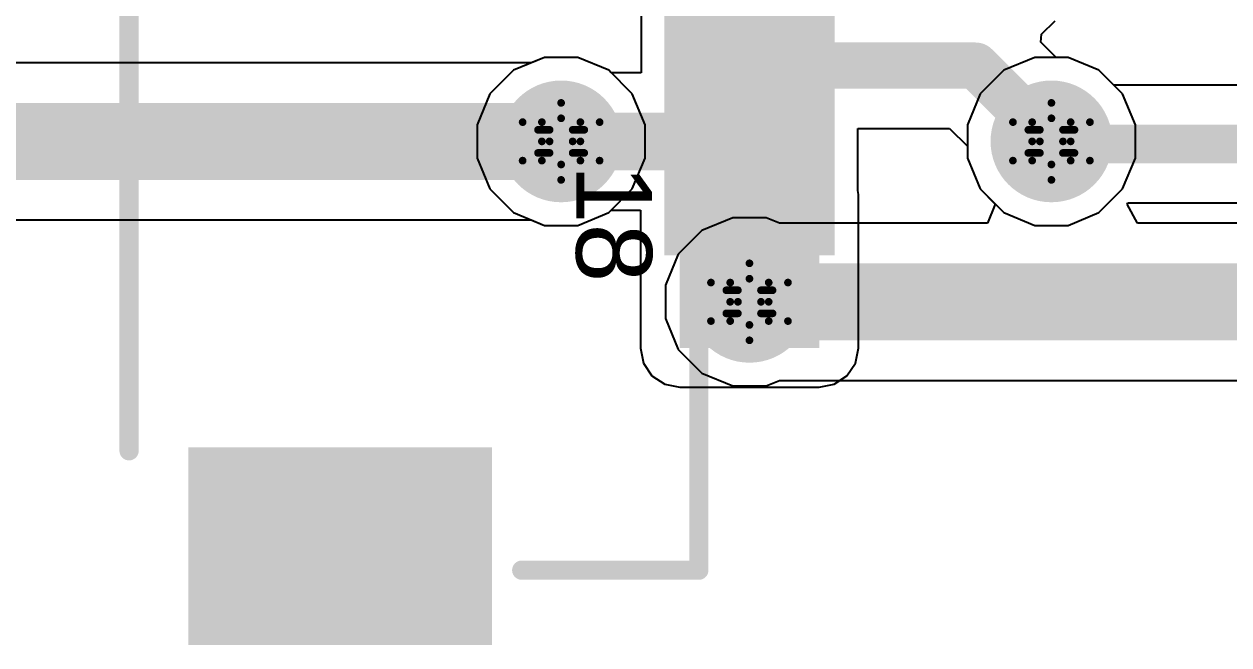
# Model space of a CAD drawing. Header units: inches. Extents: x -18 to 237, y -41 to 211.
# Drawn here: x 25.7 to 33.65, y 27.53 to 31.63 of the extents above; entities that cross this region are included whole.
import ezdxf

# ---------------------------------------------------------------- set-up
doc = ezdxf.new("R2010")
doc.units = ezdxf.units.IN
for name, color, linetype in [('Bottom Layer', 5, 'Continuous'), ('Bottom Solder', 6, 'Continuous'), ('Drill Drawing', 1, 'Continuous'), ('Top Layer', 1, 'Continuous'), ('Top Overlay', 2, 'Continuous'), ('Top Paste', 8, 'Continuous'), ('Top Solder', 216, 'Continuous'), ('Via Holes', 16, 'Continuous')]:
    doc.layers.add(name, color=color, linetype=linetype)
doc.styles.add('Arial', font='', dxfattribs={"height": 0.2})
doc.styles.get('Arial').set_extended_font_data('Arial')

# ---------------------------------------------------------------- blocks, each defined once
blk = doc.blocks.new('F0502_B_18_15T_R_17')
at = {"layer": 'Top Layer'}
for points in [[(3.1, 1.81), (3.4, 1.81), (3.4, 0.89), (3.1, 0.89)], [(3.6, 1.81), (3.9, 1.81), (3.9, 0.89), (3.6, 0.89)], [(4.1, 1.81), (4.4, 1.81), (4.4, 0.89), (4.1, 0.89)], [(5.87, -0.45), (6.97, -0.45), (6.97, -2.25), (5.87, -2.25)]]:
    blk.add_hatch(color=1, dxfattribs=at).paths.add_polyline_path(points)
at = {"layer": 'Top Paste'}
for points in [[(3.1, 1.81), (3.4, 1.81), (3.4, 0.89), (3.1, 0.89)], [(3.6, 1.81), (3.9, 1.81), (3.9, 0.89), (3.6, 0.89)], [(4.1, 1.81), (4.4, 1.81), (4.4, 0.89), (4.1, 0.89)], [(5.87, -0.45), (6.97, -0.45), (6.97, -2.25), (5.87, -2.25)]]:
    blk.add_hatch(color=8, dxfattribs=at).paths.add_polyline_path(points)
at = {"layer": 'Top Solder'}
for points in [[(2.4984, 1.9116), (3.0016, 1.9116), (3.0016, 0.7884), (2.4984, 0.7884)], [(2.9984, 1.9116), (3.5016, 1.9116), (3.5016, 0.7884), (2.9984, 0.7884)], [(3.4984, 1.9116), (4.0016, 1.9116), (4.0016, 0.7884), (3.4984, 0.7884)], [(3.9984, 1.9116), (4.5016, 1.9116), (4.5016, 0.7884), (3.9984, 0.7884)], [(5.7684, -0.3484), (7.0716, -0.3484), (7.0716, -2.3516), (5.7684, -2.3516)]]:
    blk.add_hatch(color=216, dxfattribs=at).paths.add_polyline_path(points)
at = {"layer": 'Top Overlay'}
for points in [[(6.5786, 1.016, 0.127, 0.127, 0), (5.0292, 1.016, 0.127, 0.127, 0)], [(6.5786, -0.1524, 0.127, 0.127, 0), (6.5786, 1.016, 0.127, 0.127, 0)], [(5.7912, -2.7432, 0.127, 0.127, 0), (-5.7912, -2.7432, 0.127, 0.127, 0)]]:
    blk.add_lwpolyline(points, format="xyseb", dxfattribs=at)
for points in [[(4.9975, 1.016, 0.0635, 0.0635, 1), (5.061, 1.016, 0.0635, 0.0635, 1)], [(6.5469, 1.016, 0.0635, 0.0635, 1), (6.6104, 1.016, 0.0635, 0.0635, 1)], [(6.5469, 1.016, 0.0635, 0.0635, 1), (6.6104, 1.016, 0.0635, 0.0635, 1)], [(6.5469, -0.1524, 0.0635, 0.0635, 1), (6.6104, -0.1524, 0.0635, 0.0635, 1)], [(5.7595, -2.7432, 0.0635, 0.0635, 1), (5.8229, -2.7432, 0.0635, 0.0635, 1)]]:
    blk.add_lwpolyline(points, format="xyseb", close=True, dxfattribs=at)
at = {"layer": 'Top Overlay', "style": 'Arial'}
blk.add_text('18', height=0.5, dxfattribs=at).set_placement((3.9034, 0.207))

msp = doc.modelspace()

# ---------------------------------------------------------------- hatches: boundary and pattern name
at = {"layer": 'Bottom Layer'}
h = msp.add_hatch(color=5, dxfattribs=at)
edge = h.paths.add_edge_path()
edge.add_arc((29.2457, 30.8525), 0.3, 0, 360)
h = msp.add_hatch(color=5, dxfattribs=at)
edge = h.paths.add_edge_path()
edge.add_arc((32.4805, 30.8525), 0.3, 0, 360)
h = msp.add_hatch(color=5, dxfattribs=at)
edge = h.paths.add_edge_path()
edge.add_arc((30.4882, 29.7942), 0.3, 0, 360)
at = {"layer": 'Bottom Solder'}
h = msp.add_hatch(color=6, dxfattribs=at)
edge = h.paths.add_edge_path()
edge.add_arc((29.2457, 30.8525), 0.4016, 0, 360)
h = msp.add_hatch(color=6, dxfattribs=at)
edge = h.paths.add_edge_path()
edge.add_arc((32.4805, 30.8525), 0.4016, 0, 360)
h = msp.add_hatch(color=6, dxfattribs=at)
edge = h.paths.add_edge_path()
edge.add_arc((30.4882, 29.7942), 0.4016, 0, 360)
at = {"layer": 'Top Layer'}
h = msp.add_hatch(color=1, dxfattribs=at)
edge = h.paths.add_edge_path()
edge.add_arc((29.2457, 30.8525), 0.3, 0, 360)
h = msp.add_hatch(color=1, dxfattribs=at)
edge = h.paths.add_edge_path()
edge.add_arc((32.4805, 30.8525), 0.3, 0, 360)
msp.add_hatch(color=1, dxfattribs=at).paths.add_polyline_path([(30.0282, 29.4894), (30.9482, 29.4894), (30.9482, 30.5025), (30.0282, 30.5025)])
h = msp.add_hatch(color=1, dxfattribs=at)
edge = h.paths.add_edge_path()
edge.add_arc((30.4882, 29.7942), 0.3, 0, 360)
at = {"layer": 'Top Solder'}
h = msp.add_hatch(color=216, dxfattribs=at)
edge = h.paths.add_edge_path()
edge.add_arc((29.2457, 30.8525), 0.4016, 0, 360)
h = msp.add_hatch(color=216, dxfattribs=at)
edge = h.paths.add_edge_path()
edge.add_arc((32.4805, 30.8525), 0.4016, 0, 360)
h = msp.add_hatch(color=216, dxfattribs=at)
edge = h.paths.add_edge_path()
edge.add_arc((30.4882, 29.7942), 0.4016, 0, 360)
at = {"layer": 'Via Holes'}
h = msp.add_hatch(color=7, dxfattribs=at)
edge = h.paths.add_edge_path()
edge.add_arc((29.2457, 30.8525), 0.15, 0, 360)
h = msp.add_hatch(color=7, dxfattribs=at)
edge = h.paths.add_edge_path()
edge.add_arc((32.4805, 30.8525), 0.15, 0, 360)
h = msp.add_hatch(color=7, dxfattribs=at)
edge = h.paths.add_edge_path()
edge.add_arc((30.4882, 29.7942), 0.15, 0, 360)

# ---------------------------------------------------------------- linework, layer by layer
at = {"layer": 'Bottom Layer'}
for p, q in [((29.1355, 31.4065), (29.0485, 31.3704)), ((29.3559, 31.4065), (29.1355, 31.4065)), ((29.5595, 31.3221), (29.3559, 31.4065)), ((32.3703, 31.4065), (32.1667, 31.3221)), ((32.5907, 31.4065), (32.3703, 31.4065)), ((32.7943, 31.3221), (32.5907, 31.4065)), ((29.0485, 31.3704), (16.5035, 31.3704)), ((29.7154, 31.1663), (29.5595, 31.3221)), ((32.1667, 31.3221), (32.0108, 31.1663)), ((32.8924, 31.2241), (32.7943, 31.3221)), ((29.7997, 30.9627), (29.7154, 31.1663)), ((32.0108, 31.1663), (31.9265, 30.9627)), ((34.3069, 31.2241), (32.8924, 31.2241)), ((29.7997, 30.7423), (29.7997, 30.9627)), ((31.9265, 30.9627), (31.9265, 30.7423)), ((29.7154, 30.5387), (29.7997, 30.7423)), ((31.9265, 30.7423), (32.0108, 30.5387)), ((29.5595, 30.3828), (29.7154, 30.5387)), ((32.0108, 30.5387), (32.1104, 30.4392)), ((32.9795, 30.4392), (32.9848, 30.4471)), ((32.9848, 30.4471), (34.4678, 30.4471)), ((29.3559, 30.2985), (29.5595, 30.3828)), ((32.1104, 30.4392), (32.0578, 30.3122)), ((33.0474, 30.3122), (32.9795, 30.4392)), ((16.289, 30.3345), (29.0485, 30.3345)), ((29.0485, 30.3345), (29.1355, 30.2985)), ((29.1355, 30.2985), (29.3559, 30.2985)), ((30.378, 30.3482), (30.1744, 30.2639)), ((30.5984, 30.3482), (30.378, 30.3482)), ((30.6854, 30.3122), (30.5984, 30.3482)), ((32.0578, 30.3122), (30.6854, 30.3122)), ((36.2599, 30.3122), (33.0474, 30.3122)), ((30.1744, 30.2639), (30.0185, 30.108)), ((30.0185, 30.108), (29.9342, 29.9044)), ((29.9342, 29.9044), (29.9342, 29.684)), ((29.9342, 29.684), (30.0185, 29.4804)), ((30.0185, 29.4804), (30.1744, 29.3245)), ((30.1744, 29.3245), (30.378, 29.2402)), ((30.5984, 29.2402), (30.6854, 29.2762)), ((30.6854, 29.2762), (36.4744, 29.2762)), ((30.378, 29.2402), (30.5984, 29.2402))]:
    msp.add_line(p, q, dxfattribs=at)
for points in [[(16.289, 30.8525, 0.508, 0.508, 0), (29.2457, 30.8525, 0.508, 0.508, 0)], [(32.4805, 30.8525, 0.254, 0.254, 0), (32.4974, 30.8356, 0.254, 0.254, 0)], [(32.4974, 30.8356, 0.254, 0.254, 0), (34.4678, 30.8356, 0.254, 0.254, 0)], [(30.4882, 29.7942, 0.508, 0.508, 0), (36.4744, 29.7942, 0.508, 0.508, 0)]]:
    msp.add_lwpolyline(points, format="xyseb", dxfattribs=at)
for points in [[(29.1187, 30.8525, 0.254, 0.254, 1), (29.3727, 30.8525, 0.254, 0.254, 1)], [(32.417, 30.8525, 0.127, 0.127, 1), (32.544, 30.8525, 0.127, 0.127, 1)], [(32.4339, 30.8356, 0.127, 0.127, 1), (32.5609, 30.8356, 0.127, 0.127, 1)], [(32.4339, 30.8356, 0.127, 0.127, 1), (32.5609, 30.8356, 0.127, 0.127, 1)], [(30.3612, 29.7942, 0.254, 0.254, 1), (30.6152, 29.7942, 0.254, 0.254, 1)]]:
    msp.add_lwpolyline(points, format="xyseb", close=True, dxfattribs=at)
at = {"layer": 'Drill Drawing'}
for points in [[(29.1187, 30.9795, 0.0508, 0.0508, 0), (29.2457, 31.1065, 0.0508, 0.0508, 0)], [(29.2457, 31.1065, 0.0508, 0.0508, 0), (29.3727, 30.9795, 0.0508, 0.0508, 0)], [(32.3535, 30.9795, 0.0508, 0.0508, 0), (32.4805, 31.1065, 0.0508, 0.0508, 0)], [(32.4805, 31.1065, 0.0508, 0.0508, 0), (32.6075, 30.9795, 0.0508, 0.0508, 0)], [(28.9917, 30.9795, 0.0508, 0.0508, 0), (29.1187, 30.8525, 0.0508, 0.0508, 0)], [(28.9917, 30.9795, 0.0508, 0.0508, 0), (29.1187, 30.9795, 0.0508, 0.0508, 0)], [(29.1695, 30.9287, 0.0508, 0.0508, 0), (29.2457, 31.0049, 0.0508, 0.0508, 0)], [(29.2457, 31.0049, 0.0508, 0.0508, 0), (29.3219, 30.9287, 0.0508, 0.0508, 0)], [(29.3727, 30.9795, 0.0508, 0.0508, 0), (29.4997, 30.9795, 0.0508, 0.0508, 0)], [(29.3727, 30.8525, 0.0508, 0.0508, 0), (29.4997, 30.9795, 0.0508, 0.0508, 0)], [(32.2265, 30.9795, 0.0508, 0.0508, 0), (32.3535, 30.8525, 0.0508, 0.0508, 0)], [(32.2265, 30.9795, 0.0508, 0.0508, 0), (32.3535, 30.9795, 0.0508, 0.0508, 0)], [(32.4043, 30.9287, 0.0508, 0.0508, 0), (32.4805, 31.0049, 0.0508, 0.0508, 0)], [(32.4805, 31.0049, 0.0508, 0.0508, 0), (32.5567, 30.9287, 0.0508, 0.0508, 0)], [(32.6075, 30.9795, 0.0508, 0.0508, 0), (32.7345, 30.9795, 0.0508, 0.0508, 0)], [(32.6075, 30.8525, 0.0508, 0.0508, 0), (32.7345, 30.9795, 0.0508, 0.0508, 0)], [(29.0933, 30.9287, 0.0508, 0.0508, 0), (29.1695, 30.8525, 0.0508, 0.0508, 0)], [(29.0933, 30.9287, 0.0508, 0.0508, 0), (29.1695, 30.9287, 0.0508, 0.0508, 0)], [(29.3219, 30.9287, 0.0508, 0.0508, 0), (29.3981, 30.9287, 0.0508, 0.0508, 0)], [(29.3219, 30.8525, 0.0508, 0.0508, 0), (29.3981, 30.9287, 0.0508, 0.0508, 0)], [(32.3281, 30.9287, 0.0508, 0.0508, 0), (32.4043, 30.8525, 0.0508, 0.0508, 0)], [(32.3281, 30.9287, 0.0508, 0.0508, 0), (32.4043, 30.9287, 0.0508, 0.0508, 0)], [(32.5567, 30.9287, 0.0508, 0.0508, 0), (32.6329, 30.9287, 0.0508, 0.0508, 0)], [(32.5567, 30.8525, 0.0508, 0.0508, 0), (32.6329, 30.9287, 0.0508, 0.0508, 0)], [(28.9917, 30.7255, 0.0508, 0.0508, 0), (29.1187, 30.8525, 0.0508, 0.0508, 0)], [(29.0933, 30.7763, 0.0508, 0.0508, 0), (29.1695, 30.8525, 0.0508, 0.0508, 0)], [(29.3219, 30.8525, 0.0508, 0.0508, 0), (29.3981, 30.7763, 0.0508, 0.0508, 0)], [(29.3727, 30.8525, 0.0508, 0.0508, 0), (29.4997, 30.7255, 0.0508, 0.0508, 0)], [(32.2265, 30.7255, 0.0508, 0.0508, 0), (32.3535, 30.8525, 0.0508, 0.0508, 0)], [(32.3281, 30.7763, 0.0508, 0.0508, 0), (32.4043, 30.8525, 0.0508, 0.0508, 0)], [(32.5567, 30.8525, 0.0508, 0.0508, 0), (32.6329, 30.7763, 0.0508, 0.0508, 0)], [(32.6075, 30.8525, 0.0508, 0.0508, 0), (32.7345, 30.7255, 0.0508, 0.0508, 0)], [(29.0933, 30.7763, 0.0508, 0.0508, 0), (29.1695, 30.7763, 0.0508, 0.0508, 0)], [(29.1695, 30.7763, 0.0508, 0.0508, 0), (29.2457, 30.7001, 0.0508, 0.0508, 0)], [(29.2457, 30.7001, 0.0508, 0.0508, 0), (29.3219, 30.7763, 0.0508, 0.0508, 0)], [(29.3219, 30.7763, 0.0508, 0.0508, 0), (29.3981, 30.7763, 0.0508, 0.0508, 0)], [(32.3281, 30.7763, 0.0508, 0.0508, 0), (32.4043, 30.7763, 0.0508, 0.0508, 0)], [(32.4043, 30.7763, 0.0508, 0.0508, 0), (32.4805, 30.7001, 0.0508, 0.0508, 0)], [(32.4805, 30.7001, 0.0508, 0.0508, 0), (32.5567, 30.7763, 0.0508, 0.0508, 0)], [(32.5567, 30.7763, 0.0508, 0.0508, 0), (32.6329, 30.7763, 0.0508, 0.0508, 0)], [(28.9917, 30.7255, 0.0508, 0.0508, 0), (29.1187, 30.7255, 0.0508, 0.0508, 0)], [(29.1187, 30.7255, 0.0508, 0.0508, 0), (29.2457, 30.5985, 0.0508, 0.0508, 0)], [(29.2457, 30.5985, 0.0508, 0.0508, 0), (29.3727, 30.7255, 0.0508, 0.0508, 0)], [(29.3727, 30.7255, 0.0508, 0.0508, 0), (29.4997, 30.7255, 0.0508, 0.0508, 0)], [(32.2265, 30.7255, 0.0508, 0.0508, 0), (32.3535, 30.7255, 0.0508, 0.0508, 0)], [(32.3535, 30.7255, 0.0508, 0.0508, 0), (32.4805, 30.5985, 0.0508, 0.0508, 0)], [(32.4805, 30.5985, 0.0508, 0.0508, 0), (32.6075, 30.7255, 0.0508, 0.0508, 0)], [(32.6075, 30.7255, 0.0508, 0.0508, 0), (32.7345, 30.7255, 0.0508, 0.0508, 0)], [(30.3612, 29.9212, 0.0508, 0.0508, 0), (30.4882, 30.0482, 0.0508, 0.0508, 0)], [(30.4882, 30.0482, 0.0508, 0.0508, 0), (30.6152, 29.9212, 0.0508, 0.0508, 0)], [(30.412, 29.8704, 0.0508, 0.0508, 0), (30.4882, 29.9466, 0.0508, 0.0508, 0)], [(30.4882, 29.9466, 0.0508, 0.0508, 0), (30.5644, 29.8704, 0.0508, 0.0508, 0)], [(30.2342, 29.9212, 0.0508, 0.0508, 0), (30.3612, 29.7942, 0.0508, 0.0508, 0)], [(30.2342, 29.9212, 0.0508, 0.0508, 0), (30.3612, 29.9212, 0.0508, 0.0508, 0)], [(30.3358, 29.8704, 0.0508, 0.0508, 0), (30.412, 29.7942, 0.0508, 0.0508, 0)], [(30.3358, 29.8704, 0.0508, 0.0508, 0), (30.412, 29.8704, 0.0508, 0.0508, 0)], [(30.5644, 29.8704, 0.0508, 0.0508, 0), (30.6406, 29.8704, 0.0508, 0.0508, 0)], [(30.5644, 29.7942, 0.0508, 0.0508, 0), (30.6406, 29.8704, 0.0508, 0.0508, 0)], [(30.6152, 29.9212, 0.0508, 0.0508, 0), (30.7422, 29.9212, 0.0508, 0.0508, 0)], [(30.6152, 29.7942, 0.0508, 0.0508, 0), (30.7422, 29.9212, 0.0508, 0.0508, 0)], [(30.2342, 29.6672, 0.0508, 0.0508, 0), (30.3612, 29.7942, 0.0508, 0.0508, 0)], [(30.3358, 29.718, 0.0508, 0.0508, 0), (30.412, 29.7942, 0.0508, 0.0508, 0)], [(30.5644, 29.7942, 0.0508, 0.0508, 0), (30.6406, 29.718, 0.0508, 0.0508, 0)], [(30.6152, 29.7942, 0.0508, 0.0508, 0), (30.7422, 29.6672, 0.0508, 0.0508, 0)], [(30.3358, 29.718, 0.0508, 0.0508, 0), (30.412, 29.718, 0.0508, 0.0508, 0)], [(30.412, 29.718, 0.0508, 0.0508, 0), (30.4882, 29.6418, 0.0508, 0.0508, 0)], [(30.4882, 29.6418, 0.0508, 0.0508, 0), (30.5644, 29.718, 0.0508, 0.0508, 0)], [(30.5644, 29.718, 0.0508, 0.0508, 0), (30.6406, 29.718, 0.0508, 0.0508, 0)], [(30.2342, 29.6672, 0.0508, 0.0508, 0), (30.3612, 29.6672, 0.0508, 0.0508, 0)], [(30.3612, 29.6672, 0.0508, 0.0508, 0), (30.4882, 29.5402, 0.0508, 0.0508, 0)], [(30.4882, 29.5402, 0.0508, 0.0508, 0), (30.6152, 29.6672, 0.0508, 0.0508, 0)], [(30.6152, 29.6672, 0.0508, 0.0508, 0), (30.7422, 29.6672, 0.0508, 0.0508, 0)]]:
    msp.add_lwpolyline(points, format="xyseb", dxfattribs=at)
for points in [[(29.233, 31.1065, 0.0254, 0.0254, 1), (29.2584, 31.1065, 0.0254, 0.0254, 1)], [(29.233, 31.1065, 0.0254, 0.0254, 1), (29.2584, 31.1065, 0.0254, 0.0254, 1)], [(32.4678, 31.1065, 0.0254, 0.0254, 1), (32.4932, 31.1065, 0.0254, 0.0254, 1)], [(32.4678, 31.1065, 0.0254, 0.0254, 1), (32.4932, 31.1065, 0.0254, 0.0254, 1)], [(28.979, 30.9795, 0.0254, 0.0254, 1), (29.0044, 30.9795, 0.0254, 0.0254, 1)], [(28.979, 30.9795, 0.0254, 0.0254, 1), (29.0044, 30.9795, 0.0254, 0.0254, 1)], [(29.106, 30.9795, 0.0254, 0.0254, 1), (29.1314, 30.9795, 0.0254, 0.0254, 1)], [(29.106, 30.9795, 0.0254, 0.0254, 1), (29.1314, 30.9795, 0.0254, 0.0254, 1)], [(29.233, 31.0049, 0.0254, 0.0254, 1), (29.2584, 31.0049, 0.0254, 0.0254, 1)], [(29.233, 31.0049, 0.0254, 0.0254, 1), (29.2584, 31.0049, 0.0254, 0.0254, 1)], [(29.36, 30.9795, 0.0254, 0.0254, 1), (29.3854, 30.9795, 0.0254, 0.0254, 1)], [(29.36, 30.9795, 0.0254, 0.0254, 1), (29.3854, 30.9795, 0.0254, 0.0254, 1)], [(29.487, 30.9795, 0.0254, 0.0254, 1), (29.5124, 30.9795, 0.0254, 0.0254, 1)], [(29.487, 30.9795, 0.0254, 0.0254, 1), (29.5124, 30.9795, 0.0254, 0.0254, 1)], [(32.2138, 30.9795, 0.0254, 0.0254, 1), (32.2392, 30.9795, 0.0254, 0.0254, 1)], [(32.2138, 30.9795, 0.0254, 0.0254, 1), (32.2392, 30.9795, 0.0254, 0.0254, 1)], [(32.3408, 30.9795, 0.0254, 0.0254, 1), (32.3662, 30.9795, 0.0254, 0.0254, 1)], [(32.3408, 30.9795, 0.0254, 0.0254, 1), (32.3662, 30.9795, 0.0254, 0.0254, 1)], [(32.4678, 31.0049, 0.0254, 0.0254, 1), (32.4932, 31.0049, 0.0254, 0.0254, 1)], [(32.4678, 31.0049, 0.0254, 0.0254, 1), (32.4932, 31.0049, 0.0254, 0.0254, 1)], [(32.5948, 30.9795, 0.0254, 0.0254, 1), (32.6202, 30.9795, 0.0254, 0.0254, 1)], [(32.5948, 30.9795, 0.0254, 0.0254, 1), (32.6202, 30.9795, 0.0254, 0.0254, 1)], [(32.7218, 30.9795, 0.0254, 0.0254, 1), (32.7472, 30.9795, 0.0254, 0.0254, 1)], [(32.7218, 30.9795, 0.0254, 0.0254, 1), (32.7472, 30.9795, 0.0254, 0.0254, 1)], [(29.0806, 30.9287, 0.0254, 0.0254, 1), (29.106, 30.9287, 0.0254, 0.0254, 1)], [(29.0806, 30.9287, 0.0254, 0.0254, 1), (29.106, 30.9287, 0.0254, 0.0254, 1)], [(29.1568, 30.9287, 0.0254, 0.0254, 1), (29.1822, 30.9287, 0.0254, 0.0254, 1)], [(29.1568, 30.9287, 0.0254, 0.0254, 1), (29.1822, 30.9287, 0.0254, 0.0254, 1)], [(29.3092, 30.9287, 0.0254, 0.0254, 1), (29.3346, 30.9287, 0.0254, 0.0254, 1)], [(29.3092, 30.9287, 0.0254, 0.0254, 1), (29.3346, 30.9287, 0.0254, 0.0254, 1)], [(29.3854, 30.9287, 0.0254, 0.0254, 1), (29.4108, 30.9287, 0.0254, 0.0254, 1)], [(29.3854, 30.9287, 0.0254, 0.0254, 1), (29.4108, 30.9287, 0.0254, 0.0254, 1)], [(32.3154, 30.9287, 0.0254, 0.0254, 1), (32.3408, 30.9287, 0.0254, 0.0254, 1)], [(32.3154, 30.9287, 0.0254, 0.0254, 1), (32.3408, 30.9287, 0.0254, 0.0254, 1)], [(32.3916, 30.9287, 0.0254, 0.0254, 1), (32.417, 30.9287, 0.0254, 0.0254, 1)], [(32.3916, 30.9287, 0.0254, 0.0254, 1), (32.417, 30.9287, 0.0254, 0.0254, 1)], [(32.544, 30.9287, 0.0254, 0.0254, 1), (32.5694, 30.9287, 0.0254, 0.0254, 1)], [(32.544, 30.9287, 0.0254, 0.0254, 1), (32.5694, 30.9287, 0.0254, 0.0254, 1)], [(32.6202, 30.9287, 0.0254, 0.0254, 1), (32.6456, 30.9287, 0.0254, 0.0254, 1)], [(32.6202, 30.9287, 0.0254, 0.0254, 1), (32.6456, 30.9287, 0.0254, 0.0254, 1)], [(29.106, 30.8525, 0.0254, 0.0254, 1), (29.1314, 30.8525, 0.0254, 0.0254, 1)], [(29.106, 30.8525, 0.0254, 0.0254, 1), (29.1314, 30.8525, 0.0254, 0.0254, 1)], [(29.1568, 30.8525, 0.0254, 0.0254, 1), (29.1822, 30.8525, 0.0254, 0.0254, 1)], [(29.1568, 30.8525, 0.0254, 0.0254, 1), (29.1822, 30.8525, 0.0254, 0.0254, 1)], [(29.3092, 30.8525, 0.0254, 0.0254, 1), (29.3346, 30.8525, 0.0254, 0.0254, 1)], [(29.3092, 30.8525, 0.0254, 0.0254, 1), (29.3346, 30.8525, 0.0254, 0.0254, 1)], [(29.36, 30.8525, 0.0254, 0.0254, 1), (29.3854, 30.8525, 0.0254, 0.0254, 1)], [(29.36, 30.8525, 0.0254, 0.0254, 1), (29.3854, 30.8525, 0.0254, 0.0254, 1)], [(32.3408, 30.8525, 0.0254, 0.0254, 1), (32.3662, 30.8525, 0.0254, 0.0254, 1)], [(32.3408, 30.8525, 0.0254, 0.0254, 1), (32.3662, 30.8525, 0.0254, 0.0254, 1)], [(32.3916, 30.8525, 0.0254, 0.0254, 1), (32.417, 30.8525, 0.0254, 0.0254, 1)], [(32.3916, 30.8525, 0.0254, 0.0254, 1), (32.417, 30.8525, 0.0254, 0.0254, 1)], [(32.544, 30.8525, 0.0254, 0.0254, 1), (32.5694, 30.8525, 0.0254, 0.0254, 1)], [(32.544, 30.8525, 0.0254, 0.0254, 1), (32.5694, 30.8525, 0.0254, 0.0254, 1)], [(32.5948, 30.8525, 0.0254, 0.0254, 1), (32.6202, 30.8525, 0.0254, 0.0254, 1)], [(32.5948, 30.8525, 0.0254, 0.0254, 1), (32.6202, 30.8525, 0.0254, 0.0254, 1)], [(29.0806, 30.7763, 0.0254, 0.0254, 1), (29.106, 30.7763, 0.0254, 0.0254, 1)], [(29.0806, 30.7763, 0.0254, 0.0254, 1), (29.106, 30.7763, 0.0254, 0.0254, 1)], [(29.1568, 30.7763, 0.0254, 0.0254, 1), (29.1822, 30.7763, 0.0254, 0.0254, 1)], [(29.1568, 30.7763, 0.0254, 0.0254, 1), (29.1822, 30.7763, 0.0254, 0.0254, 1)], [(29.3092, 30.7763, 0.0254, 0.0254, 1), (29.3346, 30.7763, 0.0254, 0.0254, 1)], [(29.3092, 30.7763, 0.0254, 0.0254, 1), (29.3346, 30.7763, 0.0254, 0.0254, 1)], [(29.3854, 30.7763, 0.0254, 0.0254, 1), (29.4108, 30.7763, 0.0254, 0.0254, 1)], [(29.3854, 30.7763, 0.0254, 0.0254, 1), (29.4108, 30.7763, 0.0254, 0.0254, 1)], [(32.3154, 30.7763, 0.0254, 0.0254, 1), (32.3408, 30.7763, 0.0254, 0.0254, 1)], [(32.3154, 30.7763, 0.0254, 0.0254, 1), (32.3408, 30.7763, 0.0254, 0.0254, 1)], [(32.3916, 30.7763, 0.0254, 0.0254, 1), (32.417, 30.7763, 0.0254, 0.0254, 1)], [(32.3916, 30.7763, 0.0254, 0.0254, 1), (32.417, 30.7763, 0.0254, 0.0254, 1)], [(32.544, 30.7763, 0.0254, 0.0254, 1), (32.5694, 30.7763, 0.0254, 0.0254, 1)], [(32.544, 30.7763, 0.0254, 0.0254, 1), (32.5694, 30.7763, 0.0254, 0.0254, 1)], [(32.6202, 30.7763, 0.0254, 0.0254, 1), (32.6456, 30.7763, 0.0254, 0.0254, 1)], [(32.6202, 30.7763, 0.0254, 0.0254, 1), (32.6456, 30.7763, 0.0254, 0.0254, 1)], [(28.979, 30.7255, 0.0254, 0.0254, 1), (29.0044, 30.7255, 0.0254, 0.0254, 1)], [(28.979, 30.7255, 0.0254, 0.0254, 1), (29.0044, 30.7255, 0.0254, 0.0254, 1)], [(29.106, 30.7255, 0.0254, 0.0254, 1), (29.1314, 30.7255, 0.0254, 0.0254, 1)], [(29.106, 30.7255, 0.0254, 0.0254, 1), (29.1314, 30.7255, 0.0254, 0.0254, 1)], [(29.233, 30.7001, 0.0254, 0.0254, 1), (29.2584, 30.7001, 0.0254, 0.0254, 1)], [(29.233, 30.7001, 0.0254, 0.0254, 1), (29.2584, 30.7001, 0.0254, 0.0254, 1)], [(29.36, 30.7255, 0.0254, 0.0254, 1), (29.3854, 30.7255, 0.0254, 0.0254, 1)], [(29.36, 30.7255, 0.0254, 0.0254, 1), (29.3854, 30.7255, 0.0254, 0.0254, 1)], [(29.487, 30.7255, 0.0254, 0.0254, 1), (29.5124, 30.7255, 0.0254, 0.0254, 1)], [(29.487, 30.7255, 0.0254, 0.0254, 1), (29.5124, 30.7255, 0.0254, 0.0254, 1)], [(32.2138, 30.7255, 0.0254, 0.0254, 1), (32.2392, 30.7255, 0.0254, 0.0254, 1)], [(32.2138, 30.7255, 0.0254, 0.0254, 1), (32.2392, 30.7255, 0.0254, 0.0254, 1)], [(32.3408, 30.7255, 0.0254, 0.0254, 1), (32.3662, 30.7255, 0.0254, 0.0254, 1)], [(32.3408, 30.7255, 0.0254, 0.0254, 1), (32.3662, 30.7255, 0.0254, 0.0254, 1)], [(32.4678, 30.7001, 0.0254, 0.0254, 1), (32.4932, 30.7001, 0.0254, 0.0254, 1)], [(32.4678, 30.7001, 0.0254, 0.0254, 1), (32.4932, 30.7001, 0.0254, 0.0254, 1)], [(32.5948, 30.7255, 0.0254, 0.0254, 1), (32.6202, 30.7255, 0.0254, 0.0254, 1)], [(32.5948, 30.7255, 0.0254, 0.0254, 1), (32.6202, 30.7255, 0.0254, 0.0254, 1)], [(32.7218, 30.7255, 0.0254, 0.0254, 1), (32.7472, 30.7255, 0.0254, 0.0254, 1)], [(32.7218, 30.7255, 0.0254, 0.0254, 1), (32.7472, 30.7255, 0.0254, 0.0254, 1)], [(29.233, 30.5985, 0.0254, 0.0254, 1), (29.2584, 30.5985, 0.0254, 0.0254, 1)], [(29.233, 30.5985, 0.0254, 0.0254, 1), (29.2584, 30.5985, 0.0254, 0.0254, 1)], [(32.4678, 30.5985, 0.0254, 0.0254, 1), (32.4932, 30.5985, 0.0254, 0.0254, 1)], [(32.4678, 30.5985, 0.0254, 0.0254, 1), (32.4932, 30.5985, 0.0254, 0.0254, 1)], [(30.4755, 30.0482, 0.0254, 0.0254, 1), (30.5009, 30.0482, 0.0254, 0.0254, 1)], [(30.4755, 30.0482, 0.0254, 0.0254, 1), (30.5009, 30.0482, 0.0254, 0.0254, 1)], [(30.4755, 29.9466, 0.0254, 0.0254, 1), (30.5009, 29.9466, 0.0254, 0.0254, 1)], [(30.4755, 29.9466, 0.0254, 0.0254, 1), (30.5009, 29.9466, 0.0254, 0.0254, 1)], [(30.2215, 29.9212, 0.0254, 0.0254, 1), (30.2469, 29.9212, 0.0254, 0.0254, 1)], [(30.2215, 29.9212, 0.0254, 0.0254, 1), (30.2469, 29.9212, 0.0254, 0.0254, 1)], [(30.3231, 29.8704, 0.0254, 0.0254, 1), (30.3485, 29.8704, 0.0254, 0.0254, 1)], [(30.3231, 29.8704, 0.0254, 0.0254, 1), (30.3485, 29.8704, 0.0254, 0.0254, 1)], [(30.3485, 29.9212, 0.0254, 0.0254, 1), (30.3739, 29.9212, 0.0254, 0.0254, 1)], [(30.3485, 29.9212, 0.0254, 0.0254, 1), (30.3739, 29.9212, 0.0254, 0.0254, 1)], [(30.3993, 29.8704, 0.0254, 0.0254, 1), (30.4247, 29.8704, 0.0254, 0.0254, 1)], [(30.3993, 29.8704, 0.0254, 0.0254, 1), (30.4247, 29.8704, 0.0254, 0.0254, 1)], [(30.5517, 29.8704, 0.0254, 0.0254, 1), (30.5771, 29.8704, 0.0254, 0.0254, 1)], [(30.5517, 29.8704, 0.0254, 0.0254, 1), (30.5771, 29.8704, 0.0254, 0.0254, 1)], [(30.6025, 29.9212, 0.0254, 0.0254, 1), (30.6279, 29.9212, 0.0254, 0.0254, 1)], [(30.6025, 29.9212, 0.0254, 0.0254, 1), (30.6279, 29.9212, 0.0254, 0.0254, 1)], [(30.6279, 29.8704, 0.0254, 0.0254, 1), (30.6533, 29.8704, 0.0254, 0.0254, 1)], [(30.6279, 29.8704, 0.0254, 0.0254, 1), (30.6533, 29.8704, 0.0254, 0.0254, 1)], [(30.7295, 29.9212, 0.0254, 0.0254, 1), (30.7549, 29.9212, 0.0254, 0.0254, 1)], [(30.7295, 29.9212, 0.0254, 0.0254, 1), (30.7549, 29.9212, 0.0254, 0.0254, 1)], [(30.3485, 29.7942, 0.0254, 0.0254, 1), (30.3739, 29.7942, 0.0254, 0.0254, 1)], [(30.3485, 29.7942, 0.0254, 0.0254, 1), (30.3739, 29.7942, 0.0254, 0.0254, 1)], [(30.3993, 29.7942, 0.0254, 0.0254, 1), (30.4247, 29.7942, 0.0254, 0.0254, 1)], [(30.3993, 29.7942, 0.0254, 0.0254, 1), (30.4247, 29.7942, 0.0254, 0.0254, 1)], [(30.5517, 29.7942, 0.0254, 0.0254, 1), (30.5771, 29.7942, 0.0254, 0.0254, 1)], [(30.5517, 29.7942, 0.0254, 0.0254, 1), (30.5771, 29.7942, 0.0254, 0.0254, 1)], [(30.6025, 29.7942, 0.0254, 0.0254, 1), (30.6279, 29.7942, 0.0254, 0.0254, 1)], [(30.6025, 29.7942, 0.0254, 0.0254, 1), (30.6279, 29.7942, 0.0254, 0.0254, 1)], [(30.3231, 29.718, 0.0254, 0.0254, 1), (30.3485, 29.718, 0.0254, 0.0254, 1)], [(30.3231, 29.718, 0.0254, 0.0254, 1), (30.3485, 29.718, 0.0254, 0.0254, 1)], [(30.3993, 29.718, 0.0254, 0.0254, 1), (30.4247, 29.718, 0.0254, 0.0254, 1)], [(30.3993, 29.718, 0.0254, 0.0254, 1), (30.4247, 29.718, 0.0254, 0.0254, 1)], [(30.5517, 29.718, 0.0254, 0.0254, 1), (30.5771, 29.718, 0.0254, 0.0254, 1)], [(30.5517, 29.718, 0.0254, 0.0254, 1), (30.5771, 29.718, 0.0254, 0.0254, 1)], [(30.6279, 29.718, 0.0254, 0.0254, 1), (30.6533, 29.718, 0.0254, 0.0254, 1)], [(30.6279, 29.718, 0.0254, 0.0254, 1), (30.6533, 29.718, 0.0254, 0.0254, 1)], [(30.2215, 29.6672, 0.0254, 0.0254, 1), (30.2469, 29.6672, 0.0254, 0.0254, 1)], [(30.2215, 29.6672, 0.0254, 0.0254, 1), (30.2469, 29.6672, 0.0254, 0.0254, 1)], [(30.3485, 29.6672, 0.0254, 0.0254, 1), (30.3739, 29.6672, 0.0254, 0.0254, 1)], [(30.3485, 29.6672, 0.0254, 0.0254, 1), (30.3739, 29.6672, 0.0254, 0.0254, 1)], [(30.4755, 29.6418, 0.0254, 0.0254, 1), (30.5009, 29.6418, 0.0254, 0.0254, 1)], [(30.4755, 29.6418, 0.0254, 0.0254, 1), (30.5009, 29.6418, 0.0254, 0.0254, 1)], [(30.6025, 29.6672, 0.0254, 0.0254, 1), (30.6279, 29.6672, 0.0254, 0.0254, 1)], [(30.6025, 29.6672, 0.0254, 0.0254, 1), (30.6279, 29.6672, 0.0254, 0.0254, 1)], [(30.7295, 29.6672, 0.0254, 0.0254, 1), (30.7549, 29.6672, 0.0254, 0.0254, 1)], [(30.7295, 29.6672, 0.0254, 0.0254, 1), (30.7549, 29.6672, 0.0254, 0.0254, 1)], [(30.4755, 29.5402, 0.0254, 0.0254, 1), (30.5009, 29.5402, 0.0254, 0.0254, 1)], [(30.4755, 29.5402, 0.0254, 0.0254, 1), (30.5009, 29.5402, 0.0254, 0.0254, 1)]]:
    msp.add_lwpolyline(points, format="xyseb", close=True, dxfattribs=at)
at = {"layer": 'Top Layer'}
for p, q in [((29.7742, 31.9381), (29.7742, 31.3057)), ((32.4159, 31.5595), (32.5049, 31.6485)), ((32.4109, 31.5081), (32.4159, 31.5595)), ((32.5125, 31.4065), (32.4109, 31.5081)), ((29.1355, 31.4065), (28.9319, 31.3221)), ((29.3559, 31.4065), (29.1355, 31.4065)), ((29.5595, 31.3221), (29.3559, 31.4065)), ((32.5907, 31.4065), (32.5125, 31.4065)), ((32.7943, 31.3221), (32.5907, 31.4065)), ((28.9319, 31.3221), (28.7761, 31.1663)), ((29.576, 31.3057), (29.5595, 31.3221)), ((32.9502, 31.1663), (32.7943, 31.3221)), ((29.7742, 31.3057), (29.576, 31.3057)), ((28.7761, 31.1663), (28.6917, 30.9627)), ((33.0345, 30.9627), (32.9502, 31.1663)), ((28.6917, 30.9627), (28.6917, 30.7423)), ((31.2022, 30.5275), (31.2022, 30.9381)), ((31.2022, 30.9381), (31.8089, 30.9381)), ((31.8089, 30.9381), (31.9265, 30.8205)), ((33.0345, 30.7423), (33.0345, 30.9627)), ((31.9265, 30.8205), (31.9265, 30.7423)), ((28.6917, 30.7423), (28.7761, 30.5387)), ((31.9265, 30.7423), (32.0108, 30.5387)), ((32.9502, 30.5387), (33.0345, 30.7423)), ((28.7761, 30.5387), (28.9319, 30.3828)), ((31.2072, 30.5025), (31.2022, 30.5275)), ((32.0108, 30.5387), (32.1667, 30.3828)), ((32.7943, 30.3828), (32.9502, 30.5387)), ((31.2072, 29.4894), (31.2072, 30.5025)), ((28.9319, 30.3828), (29.1355, 30.2985)), ((29.3559, 30.2985), (29.5595, 30.3828)), ((29.5595, 30.3828), (29.576, 30.3993)), ((29.576, 30.3993), (29.7692, 30.3993)), ((29.7692, 30.3993), (29.7692, 29.4894)), ((32.1667, 30.3828), (32.3703, 30.2985)), ((32.5907, 30.2985), (32.7943, 30.3828)), ((29.1355, 30.2985), (29.3559, 30.2985)), ((32.3703, 30.2985), (32.5907, 30.2985)), ((29.7692, 29.4894), (29.7889, 29.3903)), ((31.1875, 29.3903), (31.2072, 29.4894)), ((29.7889, 29.3903), (29.8451, 29.3063)), ((31.1313, 29.3063), (31.1875, 29.3903)), ((29.8451, 29.3063), (29.9291, 29.2501)), ((31.0473, 29.2501), (31.1313, 29.3063)), ((29.9291, 29.2501), (30.0282, 29.2304)), ((30.0282, 29.2304), (30.9482, 29.2304)), ((30.9482, 29.2304), (31.0473, 29.2501))]:
    msp.add_line(p, q, dxfattribs=at)
for points in [[(30.4882, 31.3525, 0.3048, 0.3048, 0), (31.9805, 31.3525, 0.3048, 0.3048, 0)], [(31.9805, 31.3525, 0.3048, 0.3048, 0), (32.4729, 30.8601, 0.3048, 0.3048, 0)], [(29.2457, 30.8525, 0.381, 0.381, 0), (30.4882, 30.8525, 0.381, 0.381, 0)], [(30.4882, 29.7942, 0.508, 0.508, 0), (30.4882, 30.2468, 0.508, 0.508, 0)]]:
    msp.add_lwpolyline(points, format="xyseb", dxfattribs=at)
for points in [[(30.412, 31.3525, 0.1524, 0.1524, 1), (30.5644, 31.3525, 0.1524, 0.1524, 1)], [(31.9043, 31.3525, 0.1524, 0.1524, 1), (32.0567, 31.3525, 0.1524, 0.1524, 1)], [(31.9043, 31.3525, 0.1524, 0.1524, 1), (32.0567, 31.3525, 0.1524, 0.1524, 1)], [(29.1505, 30.8525, 0.1905, 0.1905, 1), (29.341, 30.8525, 0.1905, 0.1905, 1)], [(30.393, 30.8525, 0.1905, 0.1905, 1), (30.5835, 30.8525, 0.1905, 0.1905, 1)], [(32.3967, 30.8601, 0.1524, 0.1524, 1), (32.5491, 30.8601, 0.1524, 0.1524, 1)], [(30.3612, 30.2468, 0.254, 0.254, 1), (30.6152, 30.2468, 0.254, 0.254, 1)], [(30.3612, 29.7942, 0.254, 0.254, 1), (30.6152, 29.7942, 0.254, 0.254, 1)]]:
    msp.add_lwpolyline(points, format="xyseb", close=True, dxfattribs=at)

# ---------------------------------------------------------------- block references
at = {"rotation": 270}
msp.add_blockref('F0502_B_18_15T_R_17', (29.1382, 34.6025), dxfattribs=at)

doc.saveas('drawing.dxf')
